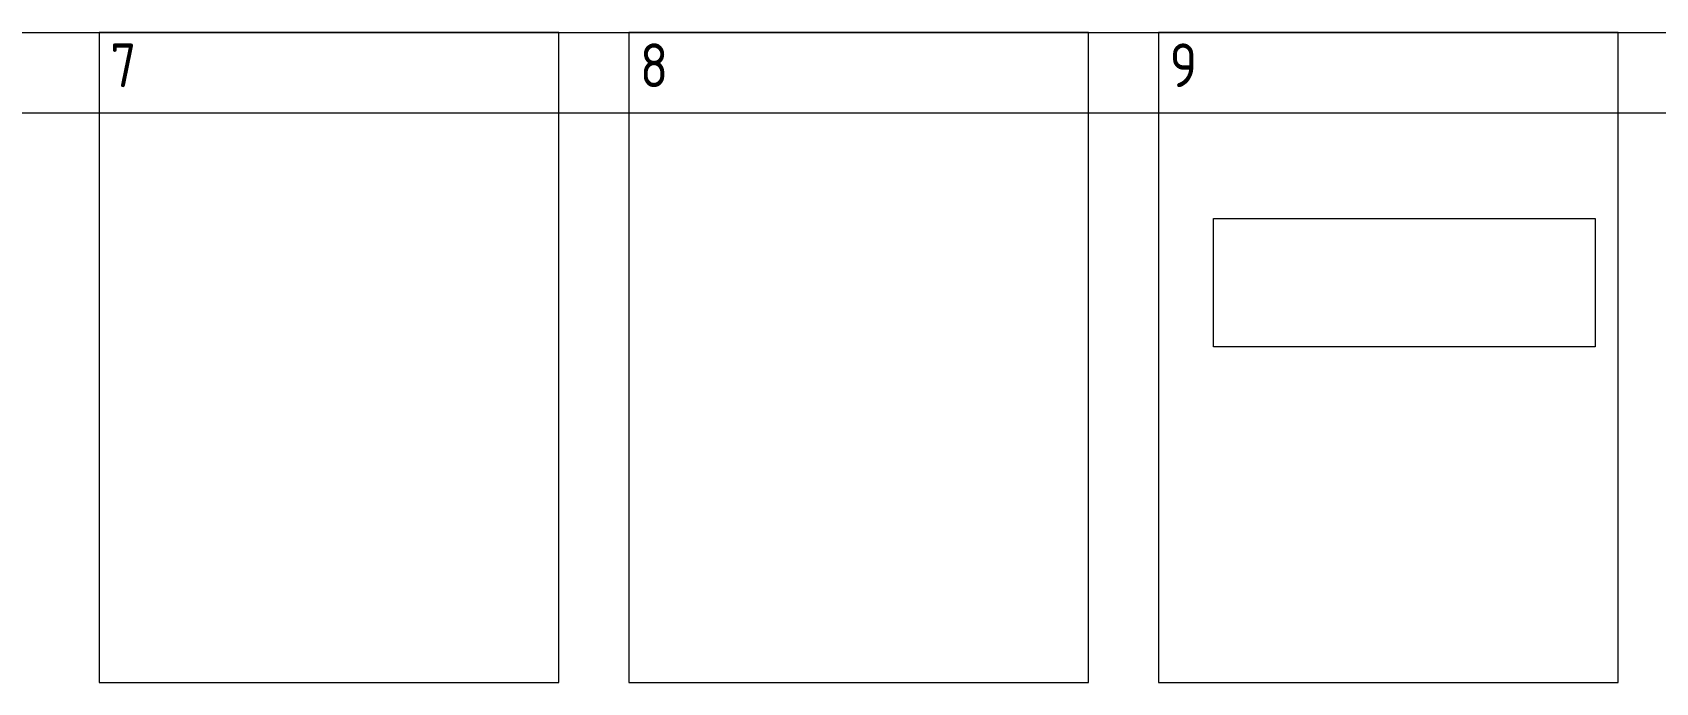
# Model space of a CAD drawing. Extents: x 6775 to 13793, y 2665 to 3972.
# Drawn here: x 8196 to 8938, y 3675 to 3972 of the extents above; entities that cross this region are included whole.
import ezdxf

# ---------------------------------------------------------------- set-up
doc = ezdxf.new("R2010")
doc.units = 0
doc.header["$MEASUREMENT"] = 0
doc.layers.get('0').update_dxf_attribs({"linetype": 'CONTINUOUS'})
doc.layers.get('Defpoints').update_dxf_attribs({"linetype": 'CONTINUOUS'})
doc.layers.add('ВЭ', color=1, linetype='CONTINUOUS')
doc.styles.add('мой', font='', dxfattribs={"width": 0.9, "height": 3})
doc.styles.get('мой').set_extended_font_data('GOST Common')
picture_1 = doc.add_image_def('image2.png', size_in_pixel=(963, 324))

# ---------------------------------------------------------------- blocks, each defined once
blk = doc.blocks.new('*T13')
at = {"layer": 'Defpoints', "color": 8, "linetype": 'ByBlock', "lineweight": 0, "transparency": 16777216}
for p, q in [((0, 0), (7018, 0)), ((0, 0), (0, -36.67)), ((242, 0), (242, -36.67)), ((484, 0), (484, -36.67)), ((726, 0), (726, -36.67)), ((968, 0), (968, -36.67)), ((1210, 0), (1210, -36.67)), ((1452, 0), (1452, -36.67)), ((1694, 0), (1694, -36.67)), ((1936, 0), (1936, -36.67)), ((2178, 0), (2178, -36.67)), ((2420, 0), (2420, -36.67)), ((2662, 0), (2662, -36.67)), ((2904, 0), (2904, -36.67)), ((3146, 0), (3146, -36.67)), ((3388, 0), (3388, -36.67)), ((3630, 0), (3630, -36.67)), ((3872, 0), (3872, -36.67)), ((4114, 0), (4114, -36.67)), ((4356, 0), (4356, -36.67)), ((4598, 0), (4598, -36.67)), ((4840, 0), (4840, -36.67)), ((5082, 0), (5082, -36.67)), ((5324, 0), (5324, -36.67)), ((5566, 0), (5566, -36.67)), ((5808, 0), (5808, -36.67)), ((6050, 0), (6050, -36.67)), ((6292, 0), (6292, -36.67)), ((6534, 0), (6534, -36.67)), ((6776, 0), (6776, -36.67)), ((0, -36.67), (7018, -36.67))]:
    blk.add_line(p, q, dxfattribs=at)
at = {"layer": 'Defpoints', "color": 0, "linetype": 'ByBlock', "lineweight": -2, "transparency": 16777216}
blk.add_line((7018, 0), (7018, -36.67), dxfattribs=at)
at = {"layer": 'Defpoints', "color": 5, "linetype": 'Continuous', "lineweight": 0, "transparency": 16777216, "char_height": 20, "width": 232, "attachment_point": 1, "style": 'мой'}
for s, insert in [('1', (5, -5)), ('2', (247, -5)), ('3', (489, -5)), ('4', (731, -5)), ('5', (973, -5)), ('6', (1215, -5)), ('7', (1457, -5)), ('8', (1699, -5)), ('9', (1941, -5)), ('10', (2183, -5)), ('11', (2425, -5)), ('12', (2667, -5)), ('13', (2909, -5)), ('14', (3151, -5)), ('16', (3393, -5)), ('17', (3635, -5)), ('18', (3877, -5)), ('19', (4119, -5)), ('{\\fGOST Common|b0|i0|c204|p34;24', (4361, -5)), ('25', (4603, -5)), ('23', (4845, -5)), ('28', (5087, -5)), ('29', (5329, -5)), ('33', (5571, -5)), ('34', (5813, -5)), ('35', (6055, -5)), ('36', (6297, -5)), ('37', (6539, -5)), ('38', (6781, -5))]:
    blk.add_mtext(s, dxfattribs=dict(at, insert=insert))
blk = doc.blocks.new('*U14')
at = {"layer": 'ВЭ', "color": 250, "linetype": 'ByBlock', "lineweight": 18}
blk.add_lwpolyline([(-105, -148.5), (105, -148.5), (105, 148.5), (-105, 148.5), (-105, -148.5)], dxfattribs=at)
blk = doc.blocks.new('*U15')
at = {"layer": 'Defpoints', "color": 0, "linetype": 'ByBlock', "lineweight": -2, "transparency": 16777216}
for p in [(1452, 0), (1694, 0), (1936, 0)]:
    blk.add_blockref('*U14', p, dxfattribs=at)

msp = doc.modelspace()

# ---------------------------------------------------------------- block references
msp.add_blockref('*T13', (6775, 3972))
at = {"layer": 'Defpoints'}
msp.add_blockref('*U15', (6880, 3823.5), dxfattribs=at)

# ---------------------------------------------------------------- pictures from other files: only their frames are drawn
at = {"color": 7, "linetype": 'Continuous', "lineweight": 20}
image = msp.add_image(picture_1, insert=(8736, 3828.3), size_in_units=(174.48, 58.7), dxfattribs=at)
image.dxf.flags = 7

doc.saveas('drawing.dxf')
